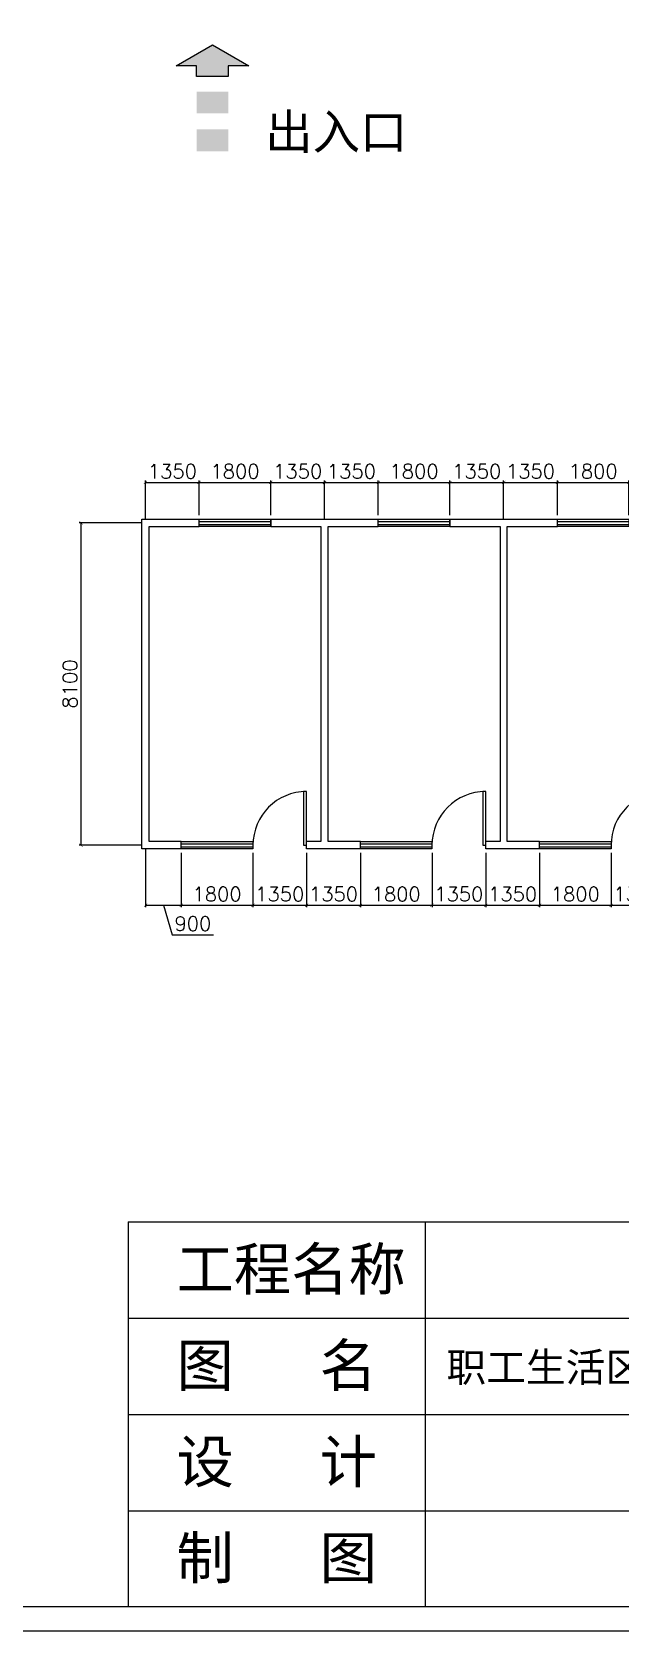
# Model space of a CAD drawing. Extents: x 38922 to 193159, y 13059 to 114668.
# Drawn here: x 151860 to 166637, y 13059 to 53241 of the extents above; entities that cross this region are included whole.
import ezdxf

# ---------------------------------------------------------------- set-up
doc = ezdxf.new("R2010")
doc.units = 0
doc.layers.get('0').update_dxf_attribs({"linetype": 'CONTINUOUS'})
doc.layers.get('DEFPOINTS').update_dxf_attribs({"linetype": 'CONTINUOUS'})
for name, color, linetype in [('周边', 7, 'CONTINUOUS'), ('堆场', 7, 'CONTINUOUS'), ('墙线', 7, 'CONTINUOUS'), ('外框线', 7, 'CONTINUOUS'), ('标注', 7, 'CONTINUOUS'), ('水', 3, 'CONTINUOUS')]:
    doc.layers.add(name, color=color, linetype=linetype)
doc.styles.add('临建', font='txt.shx')
doc.styles.add('文字', font='SimSun.ttf')
doc.dimstyles.new('ISO-25', dxfattribs={"dimtxt": 150, "dimasz": 80, "dimexe": 50, "dimexo": 100, "dimgap": 100, "dimtad": 1, "dimdec": 0, "dimtxsty": '临建', "dimblk": 'ARCHTICK', "dimcen": 2.5, "dimazin": 3, "dimtfac": 1, "dimtdec": 0, "dimtmove": 0, "dimatfit": 3})

# ---------------------------------------------------------------- blocks, each defined once
blk = doc.blocks.new('A$C3C6C44F6')
at = {"layer": '周边'}
h = blk.add_hatch(color=256, dxfattribs=at)
h.paths.add_polyline_path([(1986, 828), (786, 828), (786, 0), (1986, 0)])
h.paths.add_polyline_path([(786, 2266), (786, 1438), (1986, 1438), (1986, 2266)])
h.paths.add_polyline_path([(1986, 2844), (1986, 3244), (2771, 3244), (1386, 4044), (0, 3244), (786, 3244), (786, 2844)])
at = {"layer": '周边', "linetype": 'CONTINUOUS'}
blk.add_lwpolyline([(1986, 3244), (1986, 2844), (786, 2844), (786, 3244), (0, 3244), (1386, 4044), (2771, 3244), (1986, 3244)], dxfattribs=at)
blk = doc.blocks.new('_ARCHTICK')
at = {"color": 0, "linetype": 'BYBLOCK', "const_width": 0.15}
blk.add_lwpolyline([(-0.5, -0.5), (0.5, 0.5)], dxfattribs=at)
blk = doc.blocks.new('*D216')
at = {"layer": 'DEFPOINTS', "color": 0}
for p in [(153094, 40906), (154712, 40906), (154712, 32806)]:
    blk.add_point(p, dxfattribs=at)
at = {"layer": '墙线', "color": 0}
for p, q in [((154612, 40906), (153044, 40906)), ((153094, 32806), (153094, 40906)), ((154612, 32806), (153044, 32806))]:
    blk.add_line(p, q, dxfattribs=at)
at = {"layer": '墙线', "color": 0, "xscale": 80, "yscale": 80, "zscale": 80}
for p, rotation in [((153094, 40906), 90), ((153094, 32806), 270)]:
    blk.add_blockref('_ARCHTICK', p, dxfattribs=dict(at, rotation=rotation))
at = {"layer": '墙线', "color": 0, "insert": (152814, 36856), "char_height": 360, "attachment_point": 5, "rotation": 90, "style": '临建'}
blk.add_mtext('8100', dxfattribs=at)
blk = doc.blocks.new('*D255')
at = {"layer": 'DEFPOINTS', "color": 0}
for p in [(163262, 32716), (164612, 32716), (164612, 31296)]:
    blk.add_point(p, dxfattribs=at)
at = {"layer": '墙线', "color": 0}
for p, q in [((163262, 32616), (163262, 31246)), ((164612, 32616), (164612, 31246)), ((163262, 31296), (164612, 31296))]:
    blk.add_line(p, q, dxfattribs=at)
at = {"layer": '墙线', "color": 0, "xscale": 80, "yscale": 80, "zscale": 80, "rotation": 180}
blk.add_blockref('_ARCHTICK', (163262, 31296), dxfattribs=at)
at = {"layer": '墙线', "color": 0, "xscale": 80, "yscale": 80, "zscale": 80}
blk.add_blockref('_ARCHTICK', (164612, 31296), dxfattribs=at)
at = {"layer": '墙线', "color": 0, "insert": (163937, 31576), "char_height": 360, "attachment_point": 5, "style": '临建'}
blk.add_mtext('1350', dxfattribs=at)
blk = doc.blocks.new('4')
at = {"layer": '水'}
for p, q in [((0, 25), (1200, 25)), ((0, -25), (1200, -25))]:
    blk.add_line(p, q, dxfattribs=at)
blk.add_lwpolyline([(0, 60), (1200, 60), (1200, -60), (0, -60)], close=True, dxfattribs=at)
blk = doc.blocks.new('*D250')
at = {"layer": 'DEFPOINTS', "color": 0}
for p in [(154712, 32806), (155612, 32716), (155612, 31296)]:
    blk.add_point(p, dxfattribs=at)
at = {"layer": '墙线', "color": 0}
for p, q in [((154712, 32706), (154712, 31246)), ((155612, 32616), (155612, 31246)), ((154712, 31296), (155612, 31296)), ((155162, 31296), (155384, 30556)), ((155384, 30556), (156424, 30556))]:
    blk.add_line(p, q, dxfattribs=at)
at = {"layer": '墙线', "color": 0, "xscale": 80, "yscale": 80, "zscale": 80, "rotation": 180}
blk.add_blockref('_ARCHTICK', (154712, 31296), dxfattribs=at)
at = {"layer": '墙线', "color": 0, "xscale": 80, "yscale": 80, "zscale": 80}
blk.add_blockref('_ARCHTICK', (155612, 31296), dxfattribs=at)
at = {"layer": '墙线', "color": 0, "insert": (155904, 30836), "char_height": 360, "attachment_point": 5, "style": '临建'}
blk.add_mtext('900', dxfattribs=at)
blk = doc.blocks.new('*D249')
at = {"layer": 'DEFPOINTS', "color": 0}
for p in [(155612, 32716), (157412, 32716), (157412, 31296)]:
    blk.add_point(p, dxfattribs=at)
at = {"layer": '墙线', "color": 0}
for p, q in [((155612, 32616), (155612, 31246)), ((157412, 32616), (157412, 31246)), ((155612, 31296), (157412, 31296))]:
    blk.add_line(p, q, dxfattribs=at)
at = {"layer": '墙线', "color": 0, "xscale": 80, "yscale": 80, "zscale": 80, "rotation": 180}
blk.add_blockref('_ARCHTICK', (155612, 31296), dxfattribs=at)
at = {"layer": '墙线', "color": 0, "xscale": 80, "yscale": 80, "zscale": 80}
blk.add_blockref('_ARCHTICK', (157412, 31296), dxfattribs=at)
at = {"layer": '墙线', "color": 0, "insert": (156512, 31576), "char_height": 360, "attachment_point": 5, "style": '临建'}
blk.add_mtext('1800', dxfattribs=at)
blk = doc.blocks.new('*D246')
at = {"layer": 'DEFPOINTS', "color": 0}
for p in [(158762, 32716), (160112, 32716), (160112, 31296)]:
    blk.add_point(p, dxfattribs=at)
at = {"layer": '墙线', "color": 0}
for p, q in [((158762, 32616), (158762, 31246)), ((160112, 32616), (160112, 31246)), ((158762, 31296), (160112, 31296))]:
    blk.add_line(p, q, dxfattribs=at)
at = {"layer": '墙线', "color": 0, "xscale": 80, "yscale": 80, "zscale": 80, "rotation": 180}
blk.add_blockref('_ARCHTICK', (158762, 31296), dxfattribs=at)
at = {"layer": '墙线', "color": 0, "xscale": 80, "yscale": 80, "zscale": 80}
blk.add_blockref('_ARCHTICK', (160112, 31296), dxfattribs=at)
at = {"layer": '墙线', "color": 0, "insert": (159437, 31576), "char_height": 360, "attachment_point": 5, "style": '临建'}
blk.add_mtext('1350', dxfattribs=at)
blk = doc.blocks.new('*D257')
at = {"layer": 'DEFPOINTS', "color": 0}
for p in [(160112, 32716), (161912, 32716), (161912, 31296)]:
    blk.add_point(p, dxfattribs=at)
at = {"layer": '墙线', "color": 0}
for p, q in [((160112, 32616), (160112, 31246)), ((161912, 32616), (161912, 31246)), ((160112, 31296), (161912, 31296))]:
    blk.add_line(p, q, dxfattribs=at)
at = {"layer": '墙线', "color": 0, "xscale": 80, "yscale": 80, "zscale": 80, "rotation": 180}
blk.add_blockref('_ARCHTICK', (160112, 31296), dxfattribs=at)
at = {"layer": '墙线', "color": 0, "xscale": 80, "yscale": 80, "zscale": 80}
blk.add_blockref('_ARCHTICK', (161912, 31296), dxfattribs=at)
at = {"layer": '墙线', "color": 0, "insert": (161012, 31576), "char_height": 360, "attachment_point": 5, "style": '临建'}
blk.add_mtext('1800', dxfattribs=at)
blk = doc.blocks.new('*D248')
at = {"layer": 'DEFPOINTS', "color": 0}
for p in [(157412, 32716), (158762, 32716), (158762, 31296)]:
    blk.add_point(p, dxfattribs=at)
at = {"layer": '墙线', "color": 0}
for p, q in [((157412, 32616), (157412, 31246)), ((158762, 32616), (158762, 31246)), ((157412, 31296), (158762, 31296))]:
    blk.add_line(p, q, dxfattribs=at)
at = {"layer": '墙线', "color": 0, "xscale": 80, "yscale": 80, "zscale": 80, "rotation": 180}
blk.add_blockref('_ARCHTICK', (157412, 31296), dxfattribs=at)
at = {"layer": '墙线', "color": 0, "xscale": 80, "yscale": 80, "zscale": 80}
blk.add_blockref('_ARCHTICK', (158762, 31296), dxfattribs=at)
at = {"layer": '墙线', "color": 0, "insert": (158087, 31576), "char_height": 360, "attachment_point": 5, "style": '临建'}
blk.add_mtext('1350', dxfattribs=at)
blk = doc.blocks.new('1')
at = {"layer": '水'}
for p, q in [((-50, 900), (-50, 0)), ((0, 900), (-50, 900)), ((0, 0), (0, 900)), ((-50, 0), (0, 0))]:
    blk.add_line(p, q, dxfattribs=at)
blk.add_arc((0, 0), 900, 90, 180, dxfattribs=at)
blk = doc.blocks.new('*D256')
at = {"layer": 'DEFPOINTS', "color": 0}
for p in [(161912, 32716), (163262, 32716), (163262, 31296)]:
    blk.add_point(p, dxfattribs=at)
at = {"layer": '墙线', "color": 0}
for p, q in [((161912, 32616), (161912, 31246)), ((163262, 32616), (163262, 31246)), ((161912, 31296), (163262, 31296))]:
    blk.add_line(p, q, dxfattribs=at)
at = {"layer": '墙线', "color": 0, "xscale": 80, "yscale": 80, "zscale": 80, "rotation": 180}
blk.add_blockref('_ARCHTICK', (161912, 31296), dxfattribs=at)
at = {"layer": '墙线', "color": 0, "xscale": 80, "yscale": 80, "zscale": 80}
blk.add_blockref('_ARCHTICK', (163262, 31296), dxfattribs=at)
at = {"layer": '墙线', "color": 0, "insert": (162587, 31576), "char_height": 360, "attachment_point": 5, "style": '临建'}
blk.add_mtext('1350', dxfattribs=at)
blk = doc.blocks.new('*D253')
at = {"layer": 'DEFPOINTS', "color": 0}
for p in [(166412, 32716), (167762, 32716), (167762, 31296)]:
    blk.add_point(p, dxfattribs=at)
at = {"layer": '墙线', "color": 0}
for p, q in [((166412, 32616), (166412, 31246)), ((167762, 32616), (167762, 31246)), ((166412, 31296), (167762, 31296))]:
    blk.add_line(p, q, dxfattribs=at)
at = {"layer": '墙线', "color": 0, "xscale": 80, "yscale": 80, "zscale": 80, "rotation": 180}
blk.add_blockref('_ARCHTICK', (166412, 31296), dxfattribs=at)
at = {"layer": '墙线', "color": 0, "xscale": 80, "yscale": 80, "zscale": 80}
blk.add_blockref('_ARCHTICK', (167762, 31296), dxfattribs=at)
at = {"layer": '墙线', "color": 0, "insert": (167087, 31576), "char_height": 360, "attachment_point": 5, "style": '临建'}
blk.add_mtext('1350', dxfattribs=at)
blk = doc.blocks.new('*D254')
at = {"layer": 'DEFPOINTS', "color": 0}
for p in [(164612, 32716), (166412, 32716), (166412, 31296)]:
    blk.add_point(p, dxfattribs=at)
at = {"layer": '墙线', "color": 0}
for p, q in [((164612, 32616), (164612, 31246)), ((166412, 32616), (166412, 31246)), ((164612, 31296), (166412, 31296))]:
    blk.add_line(p, q, dxfattribs=at)
at = {"layer": '墙线', "color": 0, "xscale": 80, "yscale": 80, "zscale": 80, "rotation": 180}
blk.add_blockref('_ARCHTICK', (164612, 31296), dxfattribs=at)
at = {"layer": '墙线', "color": 0, "xscale": 80, "yscale": 80, "zscale": 80}
blk.add_blockref('_ARCHTICK', (166412, 31296), dxfattribs=at)
at = {"layer": '墙线', "color": 0, "insert": (165512, 31576), "char_height": 360, "attachment_point": 5, "style": '临建'}
blk.add_mtext('1800', dxfattribs=at)
blk = doc.blocks.new('*D260')
at = {"layer": 'DEFPOINTS', "color": 0}
for p in [(165062, 41922), (165062, 40996), (163712, 40906)]:
    blk.add_point(p, dxfattribs=at)
at = {"layer": '墙线', "color": 0}
for p, q in [((163712, 41006), (163712, 41972)), ((163712, 41922), (165062, 41922)), ((165062, 41096), (165062, 41972))]:
    blk.add_line(p, q, dxfattribs=at)
at = {"layer": '墙线', "color": 0, "xscale": 80, "yscale": 80, "zscale": 80, "rotation": 180}
blk.add_blockref('_ARCHTICK', (163712, 41922), dxfattribs=at)
at = {"layer": '墙线', "color": 0, "xscale": 80, "yscale": 80, "zscale": 80}
blk.add_blockref('_ARCHTICK', (165062, 41922), dxfattribs=at)
at = {"layer": '墙线', "color": 0, "insert": (164387, 42202), "char_height": 360, "attachment_point": 5, "style": '临建'}
blk.add_mtext('1350', dxfattribs=at)
blk = doc.blocks.new('*D251')
at = {"layer": 'DEFPOINTS', "color": 0}
for p in [(157862, 41922), (156062, 40996), (157862, 40996)]:
    blk.add_point(p, dxfattribs=at)
at = {"layer": '墙线', "color": 0}
for p, q in [((156062, 41096), (156062, 41972)), ((156062, 41922), (157862, 41922)), ((157862, 41096), (157862, 41972))]:
    blk.add_line(p, q, dxfattribs=at)
at = {"layer": '墙线', "color": 0, "xscale": 80, "yscale": 80, "zscale": 80, "rotation": 180}
blk.add_blockref('_ARCHTICK', (156062, 41922), dxfattribs=at)
at = {"layer": '墙线', "color": 0, "xscale": 80, "yscale": 80, "zscale": 80}
blk.add_blockref('_ARCHTICK', (157862, 41922), dxfattribs=at)
at = {"layer": '墙线', "color": 0, "insert": (156962, 42202), "char_height": 360, "attachment_point": 5, "style": '临建'}
blk.add_mtext('1800', dxfattribs=at)
blk = doc.blocks.new('*D252')
at = {"layer": 'DEFPOINTS', "color": 0}
for p in [(156062, 41922), (156062, 40996), (154712, 40906)]:
    blk.add_point(p, dxfattribs=at)
at = {"layer": '墙线', "color": 0}
for p, q in [((154712, 41006), (154712, 41972)), ((154712, 41922), (156062, 41922)), ((156062, 41096), (156062, 41972))]:
    blk.add_line(p, q, dxfattribs=at)
at = {"layer": '墙线', "color": 0, "xscale": 80, "yscale": 80, "zscale": 80, "rotation": 180}
blk.add_blockref('_ARCHTICK', (154712, 41922), dxfattribs=at)
at = {"layer": '墙线', "color": 0, "xscale": 80, "yscale": 80, "zscale": 80}
blk.add_blockref('_ARCHTICK', (156062, 41922), dxfattribs=at)
at = {"layer": '墙线', "color": 0, "insert": (155387, 42202), "char_height": 360, "attachment_point": 5, "style": '临建'}
blk.add_mtext('1350', dxfattribs=at)
blk = doc.blocks.new('*D263')
at = {"layer": 'DEFPOINTS', "color": 0}
for p in [(160562, 41922), (160562, 40996), (159212, 40906)]:
    blk.add_point(p, dxfattribs=at)
at = {"layer": '墙线', "color": 0}
for p, q in [((159212, 41006), (159212, 41972)), ((159212, 41922), (160562, 41922)), ((160562, 41096), (160562, 41972))]:
    blk.add_line(p, q, dxfattribs=at)
at = {"layer": '墙线', "color": 0, "xscale": 80, "yscale": 80, "zscale": 80, "rotation": 180}
blk.add_blockref('_ARCHTICK', (159212, 41922), dxfattribs=at)
at = {"layer": '墙线', "color": 0, "xscale": 80, "yscale": 80, "zscale": 80}
blk.add_blockref('_ARCHTICK', (160562, 41922), dxfattribs=at)
at = {"layer": '墙线', "color": 0, "insert": (159887, 42202), "char_height": 360, "attachment_point": 5, "style": '临建'}
blk.add_mtext('1350', dxfattribs=at)
blk = doc.blocks.new('*D247')
at = {"layer": 'DEFPOINTS', "color": 0}
for p in [(159212, 41922), (157862, 40996), (159212, 40906)]:
    blk.add_point(p, dxfattribs=at)
at = {"layer": '墙线', "color": 0}
for p, q in [((157862, 41096), (157862, 41972)), ((157862, 41922), (159212, 41922)), ((159212, 41006), (159212, 41972))]:
    blk.add_line(p, q, dxfattribs=at)
at = {"layer": '墙线', "color": 0, "xscale": 80, "yscale": 80, "zscale": 80, "rotation": 180}
blk.add_blockref('_ARCHTICK', (157862, 41922), dxfattribs=at)
at = {"layer": '墙线', "color": 0, "xscale": 80, "yscale": 80, "zscale": 80}
blk.add_blockref('_ARCHTICK', (159212, 41922), dxfattribs=at)
at = {"layer": '墙线', "color": 0, "insert": (158537, 42202), "char_height": 360, "attachment_point": 5, "style": '临建'}
blk.add_mtext('1350', dxfattribs=at)
blk = doc.blocks.new('*D262')
at = {"layer": 'DEFPOINTS', "color": 0}
for p in [(162362, 41922), (160562, 40996), (162362, 40996)]:
    blk.add_point(p, dxfattribs=at)
at = {"layer": '墙线', "color": 0}
for p, q in [((160562, 41096), (160562, 41972)), ((160562, 41922), (162362, 41922)), ((162362, 41096), (162362, 41972))]:
    blk.add_line(p, q, dxfattribs=at)
at = {"layer": '墙线', "color": 0, "xscale": 80, "yscale": 80, "zscale": 80, "rotation": 180}
blk.add_blockref('_ARCHTICK', (160562, 41922), dxfattribs=at)
at = {"layer": '墙线', "color": 0, "xscale": 80, "yscale": 80, "zscale": 80}
blk.add_blockref('_ARCHTICK', (162362, 41922), dxfattribs=at)
at = {"layer": '墙线', "color": 0, "insert": (161462, 42202), "char_height": 360, "attachment_point": 5, "style": '临建'}
blk.add_mtext('1800', dxfattribs=at)
blk = doc.blocks.new('*D261')
at = {"layer": 'DEFPOINTS', "color": 0}
for p in [(163712, 41922), (162362, 40996), (163712, 40906)]:
    blk.add_point(p, dxfattribs=at)
at = {"layer": '墙线', "color": 0}
for p, q in [((162362, 41096), (162362, 41972)), ((162362, 41922), (163712, 41922)), ((163712, 41006), (163712, 41972))]:
    blk.add_line(p, q, dxfattribs=at)
at = {"layer": '墙线', "color": 0, "xscale": 80, "yscale": 80, "zscale": 80, "rotation": 180}
blk.add_blockref('_ARCHTICK', (162362, 41922), dxfattribs=at)
at = {"layer": '墙线', "color": 0, "xscale": 80, "yscale": 80, "zscale": 80}
blk.add_blockref('_ARCHTICK', (163712, 41922), dxfattribs=at)
at = {"layer": '墙线', "color": 0, "insert": (163037, 42202), "char_height": 360, "attachment_point": 5, "style": '临建'}
blk.add_mtext('1350', dxfattribs=at)
blk = doc.blocks.new('*D259')
at = {"layer": 'DEFPOINTS', "color": 0}
for p in [(166862, 41922), (165062, 40996), (166862, 40996)]:
    blk.add_point(p, dxfattribs=at)
at = {"layer": '墙线', "color": 0}
for p, q in [((165062, 41096), (165062, 41972)), ((165062, 41922), (166862, 41922)), ((166862, 41096), (166862, 41972))]:
    blk.add_line(p, q, dxfattribs=at)
at = {"layer": '墙线', "color": 0, "xscale": 80, "yscale": 80, "zscale": 80, "rotation": 180}
blk.add_blockref('_ARCHTICK', (165062, 41922), dxfattribs=at)
at = {"layer": '墙线', "color": 0, "xscale": 80, "yscale": 80, "zscale": 80}
blk.add_blockref('_ARCHTICK', (166862, 41922), dxfattribs=at)
at = {"layer": '墙线', "color": 0, "insert": (165962, 42202), "char_height": 360, "attachment_point": 5, "style": '临建'}
blk.add_mtext('1800', dxfattribs=at)

msp = doc.modelspace()

# ---------------------------------------------------------------- linework, layer by layer
for p, q in [((154274.2, 23341.2), (192553.7, 23341.2)), ((154274.2, 23341.2), (154274.2, 13664.1)), ((161743.5, 23341.2), (161743.5, 13664.1)), ((154274.2, 20921.9), (192553.7, 20921.9)), ((154274.2, 16083.4), (192553.7, 16083.4))]:
    msp.add_line(p, q)
for points in [[(193158.5, 114668.1), (193158.5, 13059.3), (121306.6, 13059.3), (121306.6, 114668.1)], [(192553.7, 114063.3), (192553.7, 13664.1), (121911.4, 13664.1), (121911.4, 114063.3)]]:
    msp.add_lwpolyline(points, close=True)
at = {"layer": '外框线'}
for p, q in [((154621.6, 32716.3), (154621.6, 40996.3)), ((154621.6, 40996.3), (156061.6, 40996.3)), ((156061.6, 40816.3), (156061.6, 40996.3)), ((157861.6, 40996.3), (159301.6, 40996.3)), ((157861.6, 40816.3), (157861.6, 40996.3)), ((159121.6, 40996.3), (160561.6, 40996.3)), ((160561.6, 40816.3), (160561.6, 40996.3)), ((162361.6, 40996.3), (163801.6, 40996.3)), ((162361.6, 40816.3), (162361.6, 40996.3)), ((163621.6, 40996.3), (165061.6, 40996.3)), ((165061.6, 40816.3), (165061.6, 40996.3)), ((154801.6, 32896.3), (154801.6, 40816.3)), ((154801.6, 40816.3), (156061.6, 40816.3)), ((157861.6, 40816.3), (159121.6, 40816.3)), ((159121.6, 40816.3), (159121.6, 32896.3)), ((159301.6, 32896.3), (159301.6, 40816.3)), ((159301.6, 40816.3), (160561.6, 40816.3)), ((162361.6, 40816.3), (163621.6, 40816.3)), ((163621.6, 40816.3), (163621.6, 32896.3)), ((163801.6, 32896.3), (163801.6, 40816.3)), ((163801.6, 40816.3), (165061.6, 40816.3)), ((155611.6, 32716.3), (154621.6, 32716.3)), ((155611.6, 32896.3), (154801.6, 32896.3)), ((155611.6, 32716.3), (155611.6, 32896.3)), ((158761.6, 32716.3), (158761.6, 32896.3)), ((159121.6, 32896.3), (158761.6, 32896.3)), ((159301.6, 32716.3), (158761.6, 32716.3)), ((160111.6, 32716.3), (159121.6, 32716.3)), ((160111.6, 32896.3), (159301.6, 32896.3)), ((160111.6, 32716.3), (160111.6, 32896.3)), ((163261.6, 32716.3), (163261.6, 32896.3)), ((163621.6, 32896.3), (163261.6, 32896.3)), ((163801.6, 32716.3), (163261.6, 32716.3)), ((164611.6, 32716.3), (163621.6, 32716.3)), ((164611.6, 32896.3), (163801.6, 32896.3)), ((164611.6, 32716.3), (164611.6, 32896.3))]:
    msp.add_line(p, q, dxfattribs=at)
at = {"layer": '标注', "ltscale": 500}
msp.add_line((154274.2, 18502.6), (192553.7, 18502.6), dxfattribs=at)

# ---------------------------------------------------------------- block references
at = {"layer": '堆场', "ltscale": 2, "xscale": 0.6600000001490216, "yscale": 0.6599999999743886, "zscale": 0.66, "rotation": 359.9999900201057}
msp.add_blockref('A$C3C6C44F6', (155479.1, 50246.2), dxfattribs=at)
at = {"layer": '外框线', "xscale": 1.5, "yscale": 1.5, "zscale": 1.5}
for name, p in [('4', (156061.6, 40906.3)), ('4', (160561.6, 40906.3)), ('4', (165061.6, 40906.3)), ('1', (158761.6, 32806.3)), ('1', (163261.6, 32806.3)), ('1', (167761.6, 32806.3)), ('4', (155611.6, 32806.3)), ('4', (160111.6, 32806.3)), ('4', (164611.6, 32806.3))]:
    msp.add_blockref(name, p, dxfattribs=at)

# ---------------------------------------------------------------- texts
at = {"layer": '标注', "ltscale": 500, "style": '文字'}
for s, height, p in [('出入口', 872.82, (157720.7, 50296.4)), ('工程名称', 1056.12, (155492, 21627.4)), ('图   名', 1056.12, (155492, 19208.2)), ('职工生活区平面布置图', 731.89, (162275.6, 19321)), ('设   计', 1056.12, (155492, 16788.9)), ('制   图', 1056.12, (155492, 14369.7))]:
    msp.add_text(s, height=height, dxfattribs=at).set_placement(p)

# ---------------------------------------------------------------- dimensions: what is measured, and where the dimension line sits
at = {"layer": '墙线'}
for base, p1, p2, picture, middle in [((156061.6, 41921.5), (154711.6, 40906.3), (156061.6, 40996.3), '*D252', (155386.6, 42201.5)), ((157861.6, 41921.5), (156061.6, 40996.3), (157861.6, 40996.3), '*D251', (156961.6, 42201.5)), ((159211.6, 41921.5), (157861.6, 40996.3), (159211.6, 40906.3), '*D247', (158536.6, 42201.5)), ((160561.6, 41921.5), (159211.6, 40906.3), (160561.6, 40996.3), '*D263', (159886.6, 42201.5)), ((162361.6, 41921.5), (160561.6, 40996.3), (162361.6, 40996.3), '*D262', (161461.6, 42201.5)), ((163711.6, 41921.5), (162361.6, 40996.3), (163711.6, 40906.3), '*D261', (163036.6, 42201.5)), ((165061.6, 41921.5), (163711.6, 40906.3), (165061.6, 40996.3), '*D260', (164386.6, 42201.5)), ((166861.6, 41921.5), (165061.6, 40996.3), (166861.6, 40996.3), '*D259', (165961.6, 42201.5)), ((155611.6, 31295.8), (154711.6, 32806.3), (155611.6, 32716.3), '*D250', (155483.6, 30835.8)), ((157411.6, 31295.8), (155611.6, 32716.3), (157411.6, 32716.3), '*D249', (156511.6, 31575.8)), ((158761.6, 31295.8), (157411.6, 32716.3), (158761.6, 32716.3), '*D248', (158086.6, 31575.8)), ((160111.6, 31295.8), (158761.6, 32716.3), (160111.6, 32716.3), '*D246', (159436.6, 31575.8)), ((161911.6, 31295.8), (160111.6, 32716.3), (161911.6, 32716.3), '*D257', (161011.6, 31575.8)), ((163261.6, 31295.8), (161911.6, 32716.3), (163261.6, 32716.3), '*D256', (162586.6, 31575.8)), ((164611.6, 31295.8), (163261.6, 32716.3), (164611.6, 32716.3), '*D255', (163936.6, 31575.8)), ((166411.6, 31295.8), (164611.6, 32716.3), (166411.6, 32716.3), '*D254', (165511.6, 31575.8)), ((167761.6, 31295.8), (166411.6, 32716.3), (167761.6, 32716.3), '*D253', (167086.6, 31575.8))]:
    dim = msp.add_linear_dim(base=base, p1=p1, p2=p2, dimstyle='ISO-25', override={"dimtxt": 360, "dimtmove": 1}, dxfattribs=at)
    dim.commit()
    dim.dimension.update_dxf_attribs({"geometry": picture, "text_midpoint": middle})
dim = msp.add_linear_dim(base=(153094.3, 40906.3), p1=(154711.6, 32806.3), p2=(154711.6, 40906.3), angle=90, dimstyle='ISO-25', override={"dimtxt": 360, "dimtmove": 1}, dxfattribs=at)
dim.commit()
dim.dimension.update_dxf_attribs({"geometry": '*D216', "text_midpoint": (152814.3, 36856.3)})

doc.saveas('drawing.dxf')
